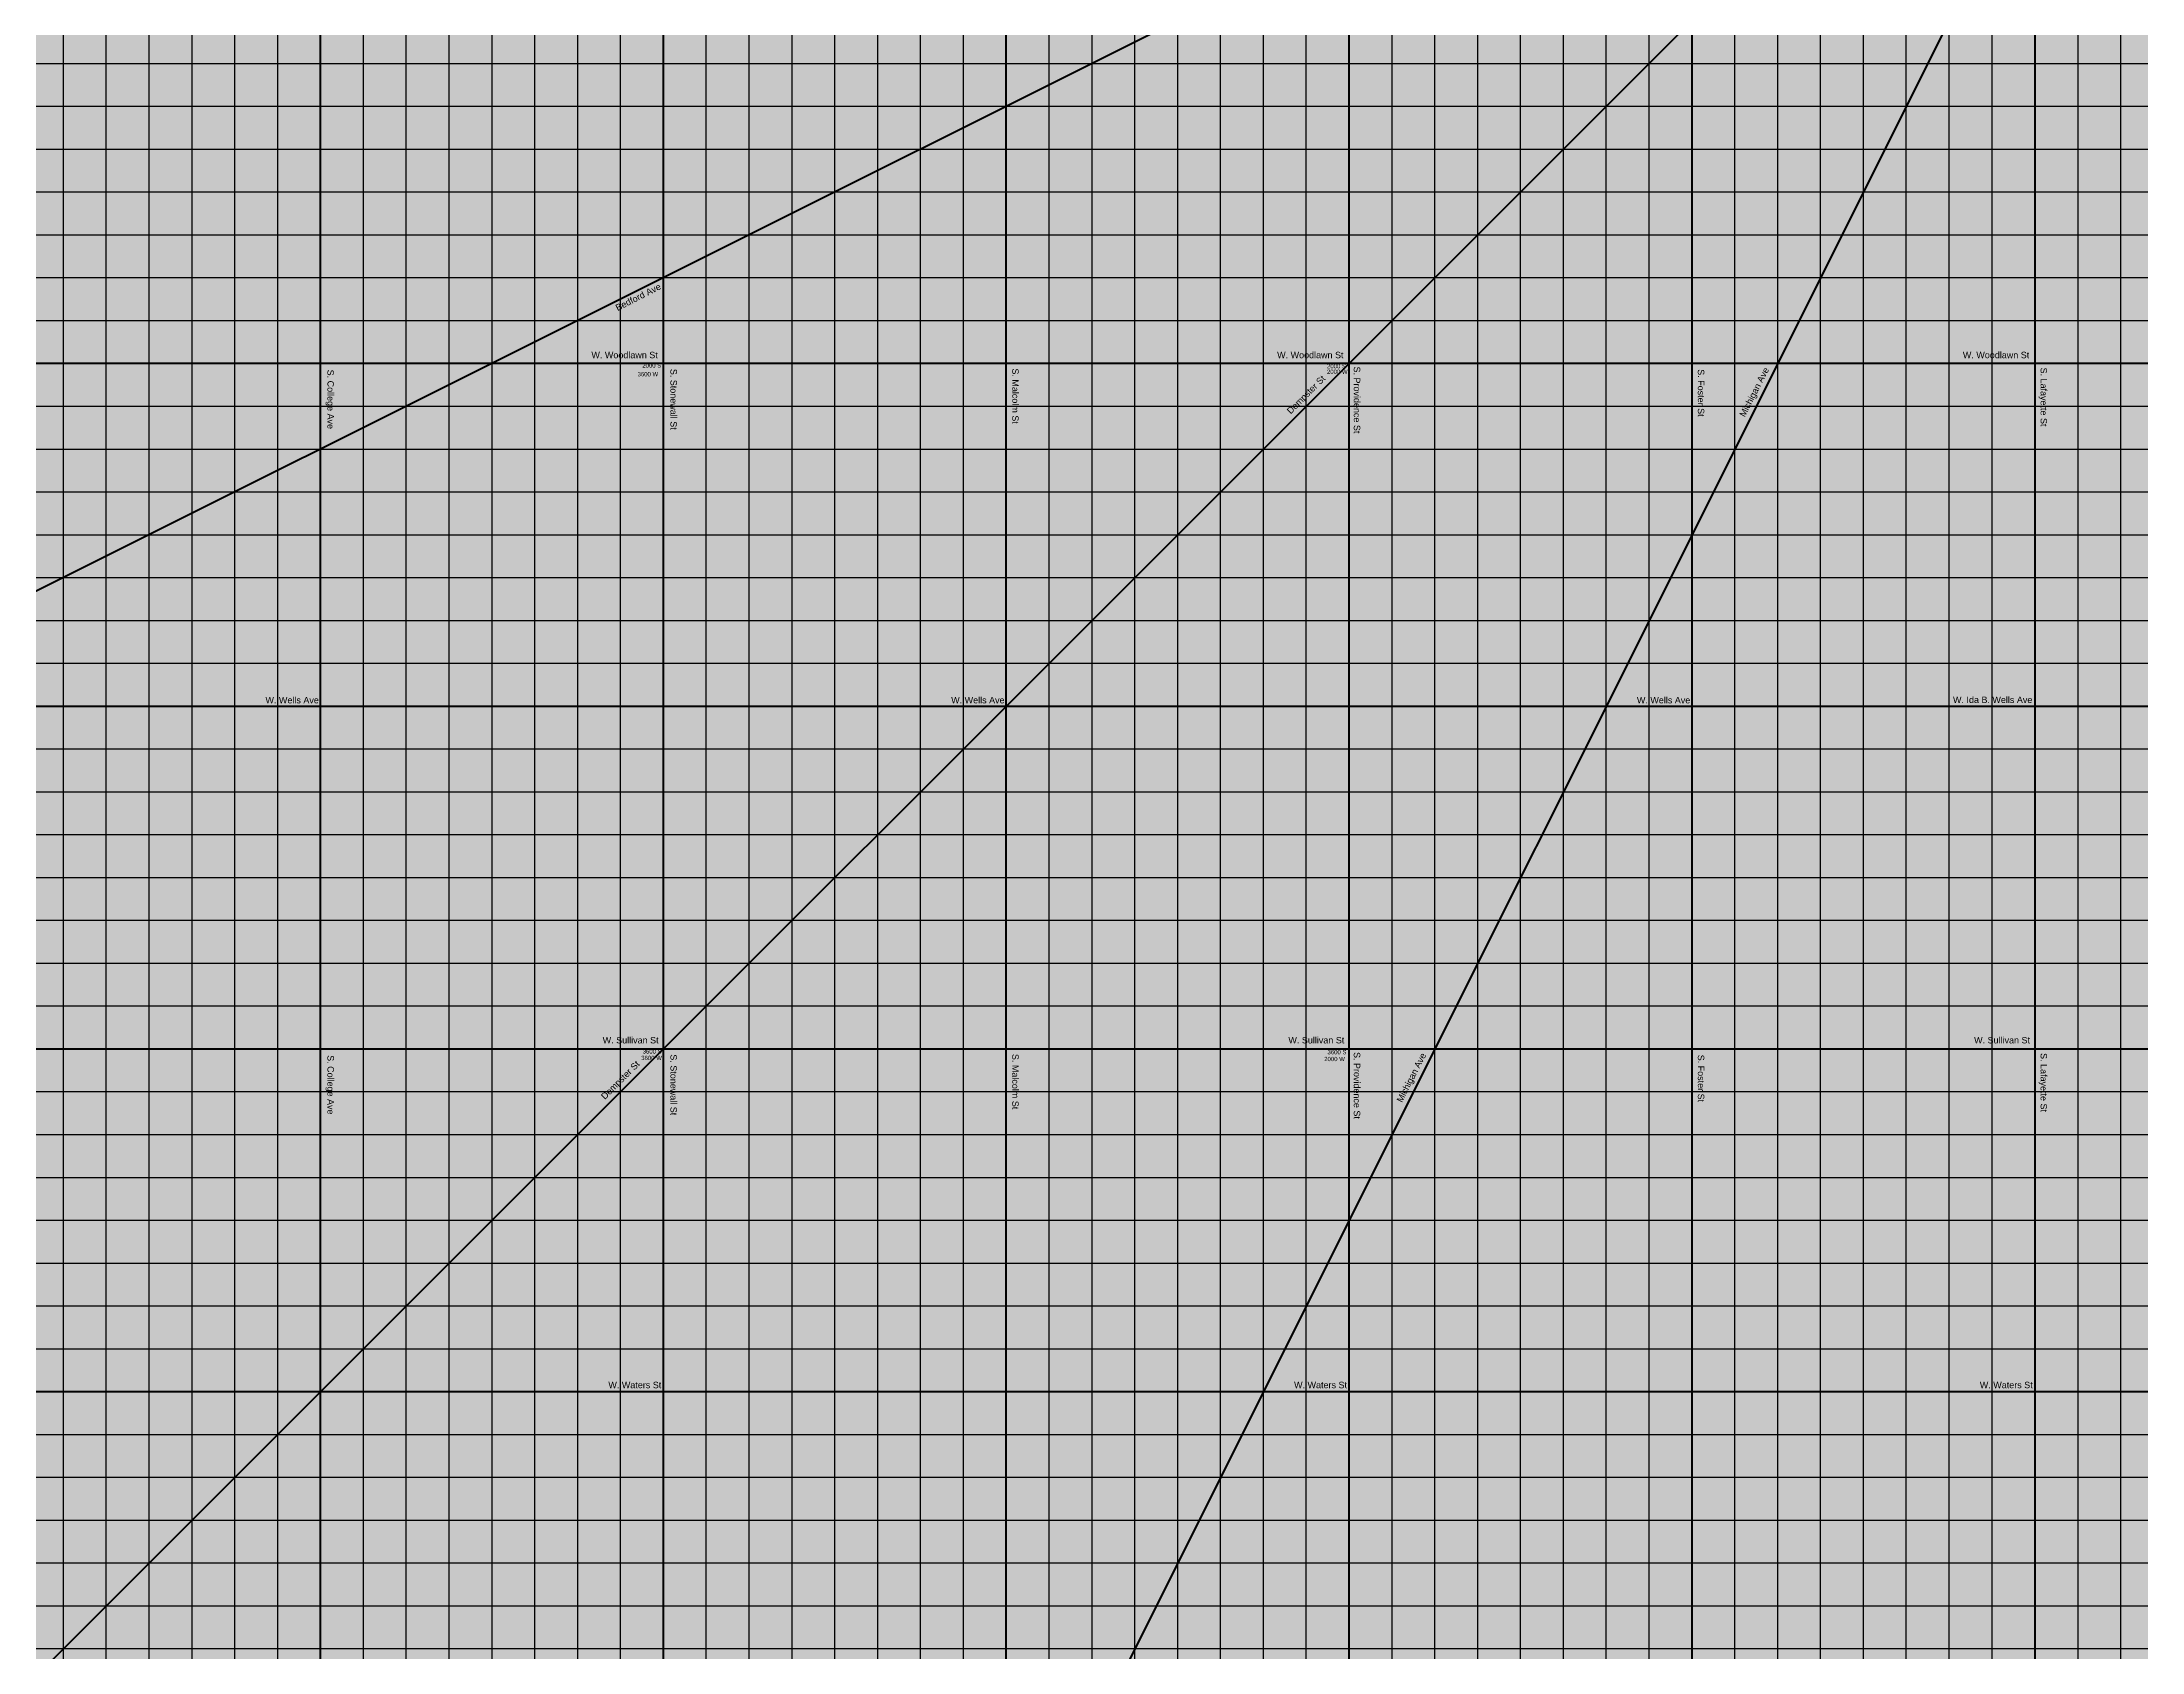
# Model space of a CAD drawing. Header units: inches. Extents: x -196 to 213, y -195 to 213.
# Drawn here: x -93 to 5, y -92.2 to -17 of the extents above; entities that cross this region are included whole.
import ezdxf

# ---------------------------------------------------------------- set-up
doc = ezdxf.new("R2010")
doc.units = ezdxf.units.IN
doc.header["$MEASUREMENT"] = 0
for name, color, linetype, lineweight in [('dia-major-st', 7, 'Continuous', 80), ('streets-major', 7, 'Continuous', 80), ('streets-minor', 7, 'Continuous', 30), ('text', 7, 'Continuous', 30), ('zone-mixed', 1, 'Continuous', 0)]:
    doc.layers.add(name, color=color, linetype=linetype, lineweight=lineweight)
doc.styles.get("Standard").update_dxf_attribs({"font": 'arial.ttf'})

msp = doc.modelspace()

# ---------------------------------------------------------------- hatches: boundary and pattern name
at = {"layer": 'zone-mixed', "transparency": 33554559}
h = msp.add_hatch(color=210, dxfattribs=at)
h.dxf.hatch_style = 1
h.paths.add_polyline_path([(144, 112), (112, 112), (112, 144), (-128, 144), (-128, -128), (144, -128)])
h.paths.add_polyline_path([(-80, -80), (-80, 96), (96, 96), (96, -80)], flags=16)
h.paths.add_polyline_path([(-48, -48), (-48, 64), (64, 64), (64, -48)], flags=0)
h.paths.add_polyline_path([(-16, -16), (-16, 32), (32, 32), (32, -16)], flags=0)
h.paths.add_polyline_path([(-8, -6), (-8, 22), (0, 22), (0, 16), (16, 16), (16, 0), (0, 0), (0, -6)], flags=0)
h = msp.add_hatch(color=231, dxfattribs=at)
h.dxf.hatch_style = 1
h.paths.add_polyline_path([(96, 96), (-80, 96), (-80, -80), (96, -80)])
h.paths.add_polyline_path([(64, -48), (-48, -48), (-48, 64), (64, 64)], flags=16)
h.paths.add_polyline_path([(32, -16), (-16, -16), (-16, 32), (32, 32)], flags=0)
h.paths.add_polyline_path([(16, 0), (0, 0), (0, -6), (-8, -6), (-8, 22), (0, 22), (0, 16), (16, 16)], flags=0)
h = msp.add_hatch(color=21, dxfattribs=at)
h.dxf.hatch_style = 1
h.paths.add_polyline_path([(64, 64), (-48, 64), (-48, -48), (64, -48)])
h.paths.add_polyline_path([(-16, -16), (-16, 32), (32, 32), (32, -16)], flags=16)
h.paths.add_polyline_path([(-8, -6), (-8, 22), (0, 22), (0, 16), (16, 16), (16, 0), (0, 0), (0, -6)], flags=0)

# ---------------------------------------------------------------- linework, layer by layer
at = {"layer": 'dia-major-st'}
for p, q in [((0, 4), (-192, -92)), ((0, 0), (-192, -192)), ((4, 0), (-92, -192))]:
    msp.add_line(p, q, dxfattribs=at)
at = {"layer": 'streets-major'}
for p, q in [((-80, -192), (-80, 208)), ((-64, -192), (-64, 208)), ((-48, -192), (-48, 208)), ((-32, -192), (-32, 208)), ((-16, -192), (-16, 208)), ((0, 0), (0, -192)), ((-192, -32), (208, -32)), ((-192, -48), (208, -48)), ((-192, -64), (208, -64)), ((-192, -80), (208, -80))]:
    msp.add_line(p, q, dxfattribs=at)
at = {"layer": 'streets-minor'}
for p, q in [((-92, -192), (-92, 208)), ((-90, -192), (-90, 208)), ((-88, -192), (-88, 208)), ((-86, -192), (-86, 208)), ((-84, -192), (-84, 208)), ((-82, -192), (-82, 208)), ((-78, -192), (-78, 208)), ((-76, -192), (-76, 208)), ((-74, -192), (-74, 208)), ((-72, -192), (-72, 208)), ((-70, -192), (-70, 208)), ((-68, -192), (-68, 208)), ((-66, -192), (-66, 208)), ((-62, -192), (-62, 208)), ((-60, -192), (-60, 208)), ((-58, -192), (-58, 208)), ((-56, -192), (-56, 208)), ((-54, -192), (-54, 208)), ((-52, -192), (-52, 208)), ((-50, -192), (-50, 208)), ((-46, -192), (-46, 208)), ((-44, -192), (-44, 208)), ((-42, -192), (-42, 208)), ((-40, -192), (-40, 208)), ((-38, -192), (-38, 208)), ((-36, -192), (-36, 208)), ((-34, -192), (-34, 208)), ((-30, -192), (-30, 208)), ((-28, -192), (-28, 208)), ((-26, -192), (-26, 208)), ((-24, -192), (-24, 208)), ((-22, -192), (-22, 208)), ((-20, -192), (-20, 208)), ((-18, -192), (-18, 208)), ((-14, -192), (-14, 208)), ((-12, -192), (-12, 208)), ((-10, -192), (-10, 208)), ((-8, -192), (-8, 208)), ((-6, -192), (-6, 208)), ((-4, -192), (-4, 208)), ((-2, -192), (-2, 208)), ((2, 0), (2, -192)), ((4, 0), (4, -192)), ((-192, -18), (208, -18)), ((-192, -20), (208, -20)), ((-192, -22), (208, -22)), ((-192, -24), (208, -24)), ((-192, -26), (208, -26)), ((-192, -28), (208, -28)), ((-192, -30), (208, -30)), ((-192, -34), (208, -34)), ((-192, -36), (208, -36)), ((-192, -38), (208, -38)), ((-192, -40), (208, -40)), ((-192, -42), (208, -42)), ((-192, -44), (208, -44)), ((-192, -46), (208, -46)), ((-192, -50), (208, -50)), ((-192, -52), (208, -52)), ((-192, -54), (208, -54)), ((-192, -56), (208, -56)), ((-192, -58), (208, -58)), ((-192, -60), (208, -60)), ((-192, -62), (208, -62)), ((-192, -66), (208, -66)), ((-192, -68), (208, -68)), ((-192, -70), (208, -70)), ((-192, -72), (208, -72)), ((-192, -74), (208, -74)), ((-192, -76), (208, -76)), ((-192, -78), (208, -78)), ((-192, -82), (208, -82)), ((-192, -84), (208, -84)), ((-192, -86), (208, -86)), ((-192, -88), (208, -88)), ((-192, -90), (208, -90)), ((-192, -92), (208, -92))]:
    msp.add_line(p, q, dxfattribs=at)

# ---------------------------------------------------------------- texts
at = {"layer": 'text'}
for s, rotation, p in [('Bedford Ave', 27, (-66.138, -29.564)), ('S. College Ave', 270, (-79.679, -32.296)), ('S. Stonewall St', 270, (-63.671, -32.258)), ('S. Malcolm St', 270, (-47.723, -32.239)), ('S. Providence St', 270, (-31.782, -32.15)), ('S. Foster St', 270, (-15.727, -32.275)), ('Michigan Ave', 63, (-13.535, -34.53)), ('S. Lafayette St', 270, (0.267, -32.2)), ('Dempster St', 45, (-34.73, -34.389)), ('S. College Ave', 270, (-79.679, -64.296)), ('Dempster St', 45, (-66.73, -66.389)), ('S. Stonewall St', 270, (-63.671, -64.258)), ('S. Malcolm St', 270, (-47.723, -64.239)), ('S. Providence St', 270, (-31.782, -64.15)), ('Michigan Ave', 63, (-29.535, -66.53)), ('S. Foster St', 270, (-15.727, -64.275)), ('S. Lafayette St', 270, (0.267, -64.2))]:
    msp.add_text(s, height=0.3, rotation=rotation, dxfattribs=at).set_placement(p)
for s, height, p in [('W. Woodlawn St', 0.3, (-67.36, -31.762)), ('2000 S', 0.2, (-64.99, -32.201)), ('W. Woodlawn St', 0.3, (-35.36, -31.762)), ('2000 W', 0.2, (-33.034, -32.493)), ('2000 S', 0.2, (-33.032, -32.234)), ('W. Woodlawn St', 0.3, (-3.36, -31.762)), ('3600 W', 0.2, (-65.208, -32.607)), ('W. Wells Ave', 0.3, (-82.571, -47.874)), ('W. Wells Ave', 0.3, (-50.571, -47.874)), ('W. Wells Ave', 0.3, (-18.571, -47.874)), ('W. Ida B. Wells Ave', 0.3, (-3.82, -47.858)), ('W. Sullivan St', 0.3, (-66.834, -63.749)), ('W. Sullivan St', 0.3, (-34.834, -63.749)), ('W. Sullivan St', 0.3, (-2.834, -63.749)), ('3600 W', 0.2, (-65.036, -64.525)), ('3600 S', 0.2, (-64.969, -64.222)), ('2000 W', 0.2, (-33.163, -64.575)), ('3600 S', 0.2, (-33.011, -64.255)), ('W. Waters St', 0.3, (-66.569, -79.843)), ('W. Waters St', 0.3, (-34.569, -79.843)), ('W. Waters St', 0.3, (-2.569, -79.843))]:
    msp.add_text(s, height=height, dxfattribs=at).set_placement(p)

doc.saveas('drawing.dxf')
